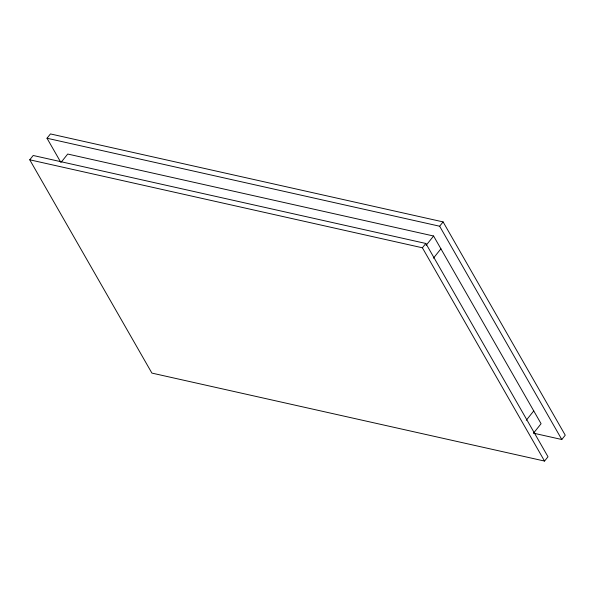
<?xml version="1.0" encoding="UTF-8"?>
<svg xmlns="http://www.w3.org/2000/svg" width="595" height="595" viewBox="0 0 595 595"><rect width="100%" height="100%" fill="white"/><g stroke="black" fill="none" stroke-linecap="round" stroke-linejoin="round"><path stroke-width="0.89" d="M29.75 159.802L33.201 155.488L425.841 243.467L547.995 456.759L544.544 461.065L151.904 373.095L29.75 159.802L422.39 247.78L544.544 461.065M60.839 162.39L47.005 138.241L50.456 133.935L443.096 221.905L565.25 435.198L561.799 439.512L533.685 433.212M61.397 161.944L67.718 154.038L433.591 236.014L541.086 423.714L533.603 433.056M422.39 247.78L425.841 243.467M47.005 138.241L439.646 226.219L443.096 221.905M426.109 245.356L433.591 236.014M433.443 258.156L440.917 248.814M526.278 420.256L533.752 410.914M439.646 226.219L561.799 439.512"/></g></svg>
